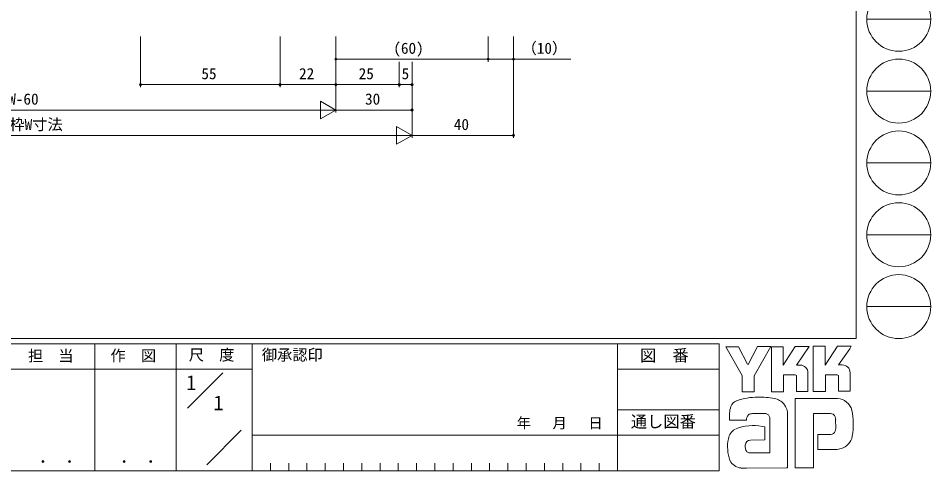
# Model space of a CAD drawing. Units: millimetres, scale not verified. Extents: x -567 to 567, y -403 to 403.
# Drawn here: x 207.1 to 566.7, y -403 to -224.9 of the extents above; entities that cross this region are included whole.
import ezdxf
from ezdxf.enums import TextEntityAlignment as Align

# ---------------------------------------------------------------- set-up
doc = ezdxf.new("R2010")
doc.units = ezdxf.units.MM
doc.header["$LTSCALE"] = 2
doc.layers.add('0-0_0', color=3, linetype='Continuous')
doc.layers.add('0-7_YSS_K', color=6, linetype='Continuous', lineweight=9)
doc.layers.add('0-9_YSS_KE', color=7, linetype='Continuous', lineweight=9)
doc.styles.add('ＭＳ ゴシック', font='')
doc.styles.get('ＭＳ ゴシック').set_extended_font_data('MS Gothic')

msp = doc.modelspace()

# ---------------------------------------------------------------- linework, layer by layer
at = {"layer": '0-7_YSS_K'}
for p, q in [((255.274, -232), (255.274, -252)), ((310.274, -232), (310.274, -252)), ((310.274, -232), (310.274, -252)), ((332.274, -232), (332.274, -262)), ((332.274, -232), (332.274, -262)), ((332.274, -232), (332.274, -242)), ((332.274, -232), (332.274, -252)), ((332.274, -232), (332.274, -252)), ((392.274, -232), (392.274, -242)), ((392.274, -232), (392.274, -242)), ((402.274, -232), (402.274, -272)), ((402.274, -232), (402.274, -242)), ((392.274, -241), (332.274, -241)), ((357.274, -242), (357.274, -252)), ((357.274, -242), (357.274, -252)), ((362.274, -242), (362.274, -262)), ((362.274, -242), (362.274, -272)), ((362.274, -242), (362.274, -272)), ((362.274, -242), (362.274, -252)), ((310.274, -251), (255.274, -251)), ((332.274, -251), (310.274, -251)), ((357.274, -251), (332.274, -251)), ((357.274, -251), (362.274, -251)), ((332.274, -261), (326.212, -257.5)), ((326.212, -257.5), (326.212, -264.5)), ((89.274, -261), (325.274, -261)), ((332.274, -261), (320.15, -261)), ((332.274, -261), (326.212, -264.5)), ((332.274, -261), (362.274, -261)), ((362.274, -271), (356.212, -267.5)), ((356.212, -267.5), (356.212, -274.5)), ((59.274, -271), (355.274, -271)), ((362.274, -271), (350.15, -271)), ((362.274, -271), (356.212, -274.5)), ((402.274, -271), (362.274, -271))]:
    msp.add_line(p, q, dxfattribs=at)
msp.add_lwpolyline([(392.274, -241), (402.274, -241), (424.814, -241)], dxfattribs=at)
for centre in [(332.274, -241), (392.274, -241), (392.274, -241), (402.274, -241), (255.274, -251), (310.274, -251), (310.274, -251), (332.274, -251), (332.274, -251), (357.274, -251), (357.274, -251), (362.274, -251), (362.274, -261), (402.274, -271)]:
    msp.add_circle(centre, 0.425, dxfattribs=at)
at = {"layer": '0-9_YSS_KE'}
for p, q in [((537.274, 399), (537.274, -351)), ((541.526, -225.28), (566.726, -225.28)), ((541.526, -253.56), (566.726, -253.56)), ((541.526, -281.84), (566.726, -281.84)), ((541.526, -310.12), (566.726, -310.12)), ((541.526, -338.4), (566.726, -338.4)), ((537.274, -351), (-562.726, -351)), ((483.274, -353), (-562.726, -353)), ((237.274, -353), (237.274, -403)), ((269.274, -353), (269.274, -403)), ((299.274, -353), (299.274, -403)), ((443.274, -353), (443.274, -403)), ((483.274, -353), (483.274, -403)), ((492.462, -365.569), (485.898, -354.294)), ((485.898, -354.294), (490.918, -354.294)), ((490.918, -354.294), (494.509, -361.013)), ((498.468, -354.14), (494.818, -361.245)), ((503.648, -354.14), (497.173, -365.608)), ((498.468, -354.14), (503.648, -354.14)), ((503.931, -371.902), (503.931, -354.178)), ((503.931, -354.178), (508.526, -354.178)), ((508.526, -361.462), (513.352, -354.101)), ((508.526, -354.178), (508.526, -361.462)), ((513.352, -354.101), (518.817, -354.101)), ((518.817, -354.101), (513.76, -361.438)), ((520.38, -371.748), (520.38, -354.024)), ((520.38, -354.024), (525.052, -354.024)), ((525.052, -361.441), (529.956, -354.024)), ((525.052, -354.024), (525.052, -361.441)), ((529.956, -354.024), (535.362, -354.024)), ((534.822, -354.951), (530.362, -361.322)), ((535.362, -354.024), (534.822, -354.951)), ((270.68, -362.999), (173.274, -362.999)), ((270.68, -362.999), (299.274, -362.999)), ((443.274, -363), (483.274, -363)), ((494.509, -361.013), (494.818, -361.245)), ((515.244, -361.438), (513.76, -361.438)), ((531.846, -361.322), (530.362, -361.322)), ((273.803, -378.337), (287.65, -364.49)), ((492.462, -371.941), (492.462, -365.569)), ((497.173, -365.608), (497.173, -371.941)), ((513.236, -365.26), (508.68, -365.26)), ((508.68, -365.26), (508.68, -371.902)), ((513.854, -365.492), (513.236, -365.26)), ((513.854, -371.786), (513.854, -365.492)), ((518.333, -364.527), (518.333, -371.786)), ((530.42, -371.709), (530.42, -365.453)), ((534.937, -364.527), (534.937, -371.709)), ((497.173, -371.941), (492.462, -371.941)), ((508.68, -371.902), (503.931, -371.902)), ((518.333, -371.786), (513.854, -371.786)), ((525.245, -371.748), (520.38, -371.748)), ((530.42, -371.637), (530.492, -371.709)), ((534.937, -371.709), (530.42, -371.709)), ((513.314, -374.566), (513.314, -401.866)), ((529.879, -374.566), (513.314, -374.566)), ((443.274, -378.999), (483.274, -378.999)), ((501.768, -380.436), (496.486, -380.536)), ((510.302, -380.976), (510.302, -401.828)), ((520.496, -401.866), (520.496, -380.513)), ((520.496, -380.513), (527.137, -380.513)), ((503.313, -395.958), (503.313, -382.057)), ((529.236, -382.652), (529.261, -386.415)), ((281.377, -400.636), (294.983, -387.03)), ((500.378, -385.533), (501.382, -385.764)), ((501.382, -385.764), (501.382, -390.9)), ((299.274, -389), (443.274, -389)), ((483.274, -388.999), (443.274, -388.999)), ((501.382, -390.9), (495.676, -390.907)), ((527.292, -388.699), (522.234, -388.699)), ((522.234, -388.699), (522.234, -394.607)), ((522.234, -394.607), (529.84, -394.607)), ((529.84, -394.607), (531.385, -394.259)), ((495.281, -395.958), (503.313, -395.958)), ((502.695, -395.958), (503.197, -395.958)), ((503.313, -395.957), (503.314, -395.958)), ((306.474, -400), (306.474, -403)), ((313.674, -400), (313.674, -403)), ((320.874, -400), (320.874, -403)), ((328.074, -400), (328.074, -403)), ((335.274, -400), (335.274, -403)), ((342.474, -400), (342.474, -403)), ((349.674, -400), (349.674, -403)), ((356.874, -400), (356.874, -403)), ((364.074, -400), (364.074, -403)), ((371.274, -400), (371.274, -403)), ((378.474, -400), (378.474, -403)), ((385.674, -400), (385.674, -403)), ((392.874, -400), (392.874, -403)), ((400.074, -400), (400.074, -403)), ((407.274, -400), (407.274, -403)), ((414.474, -400), (414.474, -403)), ((421.674, -400), (421.674, -403)), ((428.874, -400), (428.874, -403)), ((436.074, -400), (436.074, -403)), ((494.084, -401.944), (491.96, -401.944)), ((509.838, -401.905), (494.084, -401.944)), ((510.302, -401.828), (509.838, -401.905)), ((513.314, -401.866), (519.376, -401.866)), ((519.376, -401.866), (520.496, -401.866)), ((-562.726, -403), (483.274, -403))]:
    msp.add_line(p, q, dxfattribs=at)
for points in [[(530.42, -365.453), (529.802, -365.222), (525.245, -365.222), (525.245, -371.748)], [(494.084, -383.1), (487.443, -383.1), (487.443, -380.344)]]:
    msp.add_lwpolyline(points, dxfattribs=at)
for centre in [(554.126, -225.28), (554.126, -253.56), (554.126, -281.84), (554.126, -310.12), (554.126, -338.4)]:
    msp.add_circle(centre, 12.6, dxfattribs=at)
for centre, radius, start, end in [((515.244, -364.527), 3.089, 0.00166, 89.99604), ((531.846, -364.411), 3.089, 0.00166, 89.99604), ((498.591, -399.287), 25.257, 89.89165, 109.30848), ((499.333, -403.662), 29.64, 78.7801, 91.46938), ((491.283, -378.793), 3.491, 109.02127, 161.51264), ((504.032, -380.852), 6.355, 40.66422, 80.31694), ((503.715, -380.836), 6.588, 358.78059, 38.76563), ((529.662, -380.772), 6.202, 14.44572, 87.08746), ((494.644, -380.38), 7.196, 158.41083, 179.71775), ((497.096, -383.01), 3.013, 138.46382, 181.71359), ((496.295, -382.958), 2.43, 85.50551, 126.78038), ((501.068, -382.649), 2.321, 14.7552, 72.44995), ((527.366, -382.256), 1.756, 16.43123, 96.91661), ((506.368, -384.696), 29.8, 350.99027, 10.67625), ((524.033, -383.297), 5.248, 4.93423, 17.03552), ((492.455, -391.468), 5.583, 121.82711, 169.08475), ((496.874, -404.22), 19.013, 79.38098, 112.05825), ((527.293, -386.834), 1.865, 269.95468, 342.90145), ((524.002, -385.916), 5.281, 343.6902, 354.75362), ((502.487, -393.564), 15.832, 168.76372, 199.80079), ((495.688, -392.97), 2.064, 90.33953, 178.03639), ((529.752, -388.35), 6.13, 285.44291, 349.90448), ((496.963, -393.469), 3.384, 171.08203, 216.71923), ((495.631, -393.807), 2.18, 230.9728, 260.75491), ((492.474, -396.489), 5.461, 207.31435, 263.59464)]:
    msp.add_arc(centre, radius, start, end, dxfattribs=at)

# ---------------------------------------------------------------- texts
at = {"layer": '0-0_0', "style": 'ＭＳ ゴシック'}
for p in [(273.274, -372.999), (284.036, -380.999)]:
    msp.add_text('1', height=5.865, dxfattribs=at).set_placement(p, align=Align.BOTTOM_LEFT)
at = {"layer": '0-7_YSS_K', "style": 'ＭＳ ゴシック'}
for s, p in [('（10）', (405.454, -240.2)), ('(60)', (354.915, -240.2)), ('22', (317.754, -250.2)), ('25', (341.254, -250.2)), ('55', (279.254, -250.2)), ('5', (358.174, -250.2)), ('Wn=W-60', (194.154, -260.2)), ('30', (343.754, -260.2)), ('既設枠W寸法', (191.594, -270.2)), ('40', (378.754, -270.2))]:
    msp.add_text(s, height=4.399, dxfattribs=at).set_placement(p, align=Align.BOTTOM_LEFT)
at = {"layer": '0-9_YSS_KE', "style": 'ＭＳ ゴシック'}
for s, height, p in [('担  当', 4.399, (210.923, -361.258)), ('作  図', 4.399, (243.445, -361.232)), ('尺  度', 4.399, (274.292, -360.91)), ('御承認印', 4.399, (303.084, -360.904)), ('図\u3000番', 4.692, (452.128, -361.374)), ('通し図番', 4.692, (448.529, -387.406)), ('年   月   日', 4.147, (403.526, -387.527)), (' ． ．', 5.132, (211.638, -401.494)), (' ． ．', 5.132, (243.638, -401.494))]:
    msp.add_text(s, height=height, dxfattribs=at).set_placement(p, align=Align.BOTTOM_LEFT)

doc.saveas('drawing.dxf')
